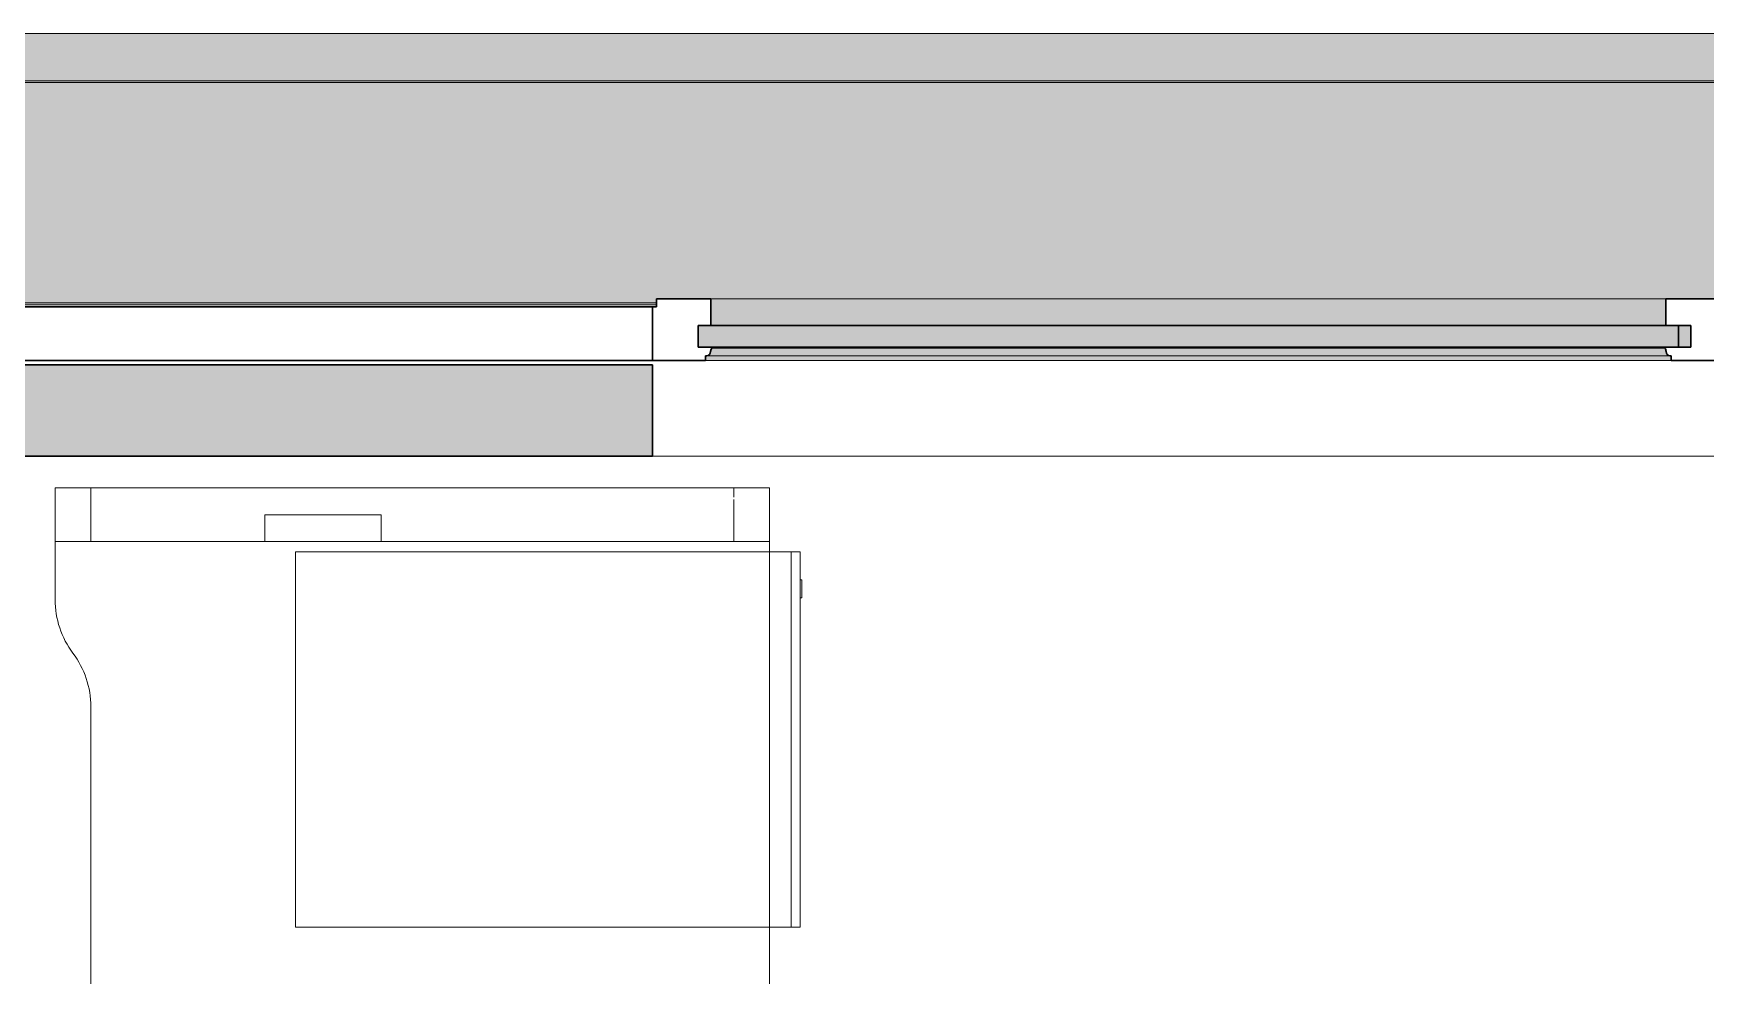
# Model space of a CAD drawing. Header units: millimetres. Extents: x 79795 to 317870, y -36033 to 97293.
# Drawn here: x 222744 to 224616, y 33664 to 34718 of the extents above; entities that cross this region are included whole.
import ezdxf

# ---------------------------------------------------------------- set-up
doc = ezdxf.new("R2010")
doc.units = ezdxf.units.MM
doc.header["$MEASUREMENT"] = 0
for name, color, linetype, lineweight in [('CSM-STL-XX-ZZ-M3-A-XXXX-00001_detached _19_04_21__rvt-1-Level 4$0$A-GLAZ', 7, 'CONTINUOUS', 9), ('CSM-STL-XX-ZZ-M3-A-XXXX-00001_detached _19_04_21__rvt-1-Level 4$0$A-GLAZ-CWMG', 7, 'CONTINUOUS', 9), ('CSM-STL-XX-ZZ-M3-A-XXXX-00001_detached _19_04_21__rvt-1-Level 4$0$A-WALL-PATT', 7, 'CONTINUOUS', 9), ('CSM-STL-XX-ZZ-M3-A-XXXX-00001_detached _19_04_21__rvt-1-Level 4$0$I-WALL', 7, 'CONTINUOUS', 9), ('I-FURN', 8, 'CONTINUOUS', 9)]:
    doc.layers.add(name, color=color, linetype=linetype, lineweight=lineweight)

msp = doc.modelspace()

# ---------------------------------------------------------------- hatches: boundary and pattern name
at = {"layer": 'CSM-STL-XX-ZZ-M3-A-XXXX-00001_detached _19_04_21__rvt-1-Level 4$0$A-GLAZ'}
for points in [[(229688.5, 34416.7), (229692.8, 34416.7), (229692.8, 34718.3), (220908.8, 34718.3), (220908.8, 34416.7), (220913.2, 34416.7), (220913.2, 34421.3), (222104.5, 34421.3), (222104.5, 34416.7), (223441.2, 34416.7), (223441.2, 34421.3), (224632.5, 34421.3), (224632.5, 34416.7), (225969.2, 34416.7), (225969.2, 34421.3), (227160.5, 34421.3), (227160.5, 34416.7), (228497.2, 34416.7), (228497.2, 34421.3), (229688.5, 34421.3)], [(224571.6, 34391.4), (224571.6, 34421.3), (223502, 34421.3), (223502, 34391.4), (224364.6, 34391.4)], [(224599.6, 34367.4), (224599.6, 34391.4), (223488.1, 34391.4), (223488.1, 34367.4), (224364.6, 34367.4)], [(224576.1, 34357.5), (224572.7, 34359.8), (224571.4, 34362.4), (223501.8, 34362.4), (223500, 34358.7), (223499.8, 34357.5), (224573.8, 34357.5)], [(224571.8, 34362.4), (224570.4, 34366.3), (223503.3, 34366.3), (223502, 34362.4), (224571.6, 34362.4)], [(224570.4, 34366.3), (224570.4, 34367.4), (224364.6, 34366.3)], [(224571.8, 34352.5), (224577.6, 34352.5), (224577.6, 34357.5), (223496, 34357.5), (223496, 34352.5), (224364.6, 34352.5)]]:
    msp.add_hatch(color=256, dxfattribs=at).paths.add_polyline_path(points, flags=0)
h = msp.add_hatch(color=256, dxfattribs=at)
h.paths.add_polyline_path([(229692.8, 34414.6), (229692.8, 34416.7), (229688.5, 34416.7), (229688.5, 34414.6)], flags=0)
h.paths.add_polyline_path([(228497.2, 34414.6), (228497.2, 34416.7), (227160.5, 34416.7), (227160.5, 34414.6), (228492.2, 34414.6)], flags=0)
h.paths.add_polyline_path([(225969.2, 34414.6), (225969.2, 34416.7), (224632.5, 34416.7), (224632.5, 34414.6), (225964.2, 34414.6)], flags=0)
h.paths.add_polyline_path([(223436.2, 34414.6), (223441.2, 34414.6), (223441.2, 34416.7), (222104.5, 34416.7), (222104.5, 34414.6), (223168.6, 34414.6)], flags=0)
h.paths.add_polyline_path([(220913.2, 34414.6), (220913.2, 34416.7), (220908.8, 34416.7), (220908.8, 34414.6)], flags=0)
h = msp.add_hatch(color=256, dxfattribs=at)
h.paths.add_polyline_path([(227104.1, 34357.5), (227102.8, 34358.6), (227102.8, 34357.9)], flags=0)
h.paths.add_polyline_path([(224576.1, 34357.5), (224574.8, 34358.6), (224574.8, 34357.9)], flags=0)
at = {"layer": 'CSM-STL-XX-ZZ-M3-A-XXXX-00001_detached _19_04_21__rvt-1-Level 4$0$A-WALL-PATT'}
for points in [[(222210.8, 34245.3), (223334.8, 34245.3), (223334.8, 34347.3), (222210.8, 34347.3)], [(223334.8, 34245.3), (223436.8, 34245.3), (223436.8, 34347.3), (223334.8, 34347.3)]]:
    msp.add_hatch(color=256, dxfattribs=at).paths.add_polyline_path(points, flags=0)

# ---------------------------------------------------------------- linework, layer by layer
at = {"layer": 'CSM-STL-XX-ZZ-M3-A-XXXX-00001_detached _19_04_21__rvt-1-Level 4$0$A-GLAZ'}
for p, q in [((229692.8, 34718.3), (220908.8, 34718.3)), ((224571.6, 34421.3), (223502, 34421.3)), ((223441.2, 34416.7), (222104.5, 34416.7)), ((223441.2, 34414.6), (222104.5, 34414.6)), ((224570.4, 34366.3), (223503.3, 34366.3)), ((223497.6, 34357.5), (223496, 34357.5)), ((223496, 34352.5), (224577.6, 34352.5)), ((224576.1, 34357.5), (223497.6, 34357.5)), ((224577.6, 34357.5), (224576.1, 34357.5))]:
    msp.add_line(p, q, dxfattribs=at)
at = {"layer": 'CSM-STL-XX-ZZ-M3-A-XXXX-00001_detached _19_04_21__rvt-1-Level 4$0$A-GLAZ', "lineweight": 30}
for p, q in [((223502, 34421.3), (223441.2, 34421.3)), ((223441.2, 34421.3), (223441.2, 34412.3)), ((223502, 34391.4), (223502, 34421.3)), ((224632.5, 34421.3), (224571.6, 34421.3)), ((224571.6, 34421.3), (224571.6, 34391.4)), ((223436.8, 34412.3), (222108.8, 34412.3)), ((223436.8, 34352.5), (223436.8, 34412.3)), ((223441.2, 34412.3), (223436.8, 34412.3)), ((223436.8, 34412.3), (223436.8, 34352.5)), ((224599.6, 34391.4), (223488.1, 34391.4)), ((223488.1, 34391.4), (223488.1, 34367.4)), ((223488.1, 34367.4), (223488.1, 34391.4)), ((223488.1, 34391.4), (223502, 34391.4)), ((224571.6, 34391.4), (224585.6, 34391.4)), ((224585.6, 34391.4), (224585.6, 34367.4)), ((224599.6, 34367.4), (224599.6, 34391.4)), ((223488.1, 34367.4), (224599.6, 34367.4)), ((223503.3, 34367.4), (223488.1, 34367.4)), ((223503.3, 34366.3), (223503.3, 34367.4)), ((224585.6, 34367.4), (224570.4, 34367.4)), ((224570.4, 34367.4), (224570.4, 34366.3)), ((222108.8, 34352.5), (223436.8, 34352.5)), ((223436.8, 34352.5), (223496, 34352.5)), ((223496, 34352.5), (223496, 34357.5)), ((223496, 34357.5), (223497.6, 34357.5)), ((224576.1, 34357.5), (224577.6, 34357.5)), ((224577.6, 34357.5), (224577.6, 34352.5)), ((224577.6, 34352.5), (224636.8, 34352.5))]:
    msp.add_line(p, q, dxfattribs=at)
for centre, radius, start, end in [((223496.5, 34362.7), 5.36, 281.9524, 356.5739), ((223509.2, 34361.9), 7.4, 143.4261, 176.5739), ((224564.5, 34361.9), 7.4, 3.4261, 36.5739), ((224577.2, 34362.7), 5.36, 183.4261, 258.0476)]:
    msp.add_arc(centre, radius, start, end, dxfattribs=at)
at = {"layer": 'CSM-STL-XX-ZZ-M3-A-XXXX-00001_detached _19_04_21__rvt-1-Level 4$0$A-GLAZ'}
for points, knots in [([(223501, 34359.8), (223501.1, 34360), (223501.3, 34360.4), (223501.7, 34361.2), (223501.8, 34361.9), (223501.8, 34362.4)], [-0.4, -0.4, -0.4, -0.4, -0.3, -0.2, 0, 0, 0, 0]), ([(224571.8, 34362.4), (224571.9, 34361.9), (224572, 34361.2), (224572.3, 34360.5), (224572.5, 34360.1), (224572.6, 34359.9), (224572.7, 34359.8)], [0, 0, 0, 0, 0.2, 0.3, 0.35, 0.4, 0.4, 0.4, 0.4]), ([(223497.6, 34357.5), (223498, 34357.6), (223498.7, 34357.8), (223499.5, 34358.3), (223499.9, 34358.5), (223500, 34358.7)], [-1, -1, -1, -1, -0.8, -0.7, -0.6, -0.6, -0.6, -0.6]), ([(224573.6, 34358.7), (224573.7, 34358.7), (224573.8, 34358.5), (224574.2, 34358.3), (224574.6, 34358), (224575.2, 34357.7), (224575.7, 34357.5), (224576.1, 34357.5)], [0.6, 0.6, 0.6, 0.6, 0.625, 0.7, 0.775, 0.85, 1, 1, 1, 1])]:
    msp.add_open_spline(points, degree=3, knots=knots, dxfattribs=at)
for points in [[(223502.5, 34365.1), (223502.7, 34365.6), (223503, 34366), (223503.3, 34366.3)], [(224570.4, 34366.3), (224570.7, 34366), (224570.9, 34365.6), (224571.1, 34365.1)]]:
    msp.add_open_spline(points, degree=3, dxfattribs=at)
at = {"layer": 'CSM-STL-XX-ZZ-M3-A-XXXX-00001_detached _19_04_21__rvt-1-Level 4$0$A-GLAZ-CWMG'}
for p, q in [((222308.9, 34665.3), (223050.8, 34665.3)), ((223050.8, 34663.3), (222308.9, 34663.3)), ((223050.8, 34665.3), (223425.8, 34665.3)), ((223425.8, 34663.3), (223050.8, 34663.3)), ((223425.8, 34665.3), (223800.8, 34665.3)), ((223800.8, 34663.3), (223425.8, 34663.3)), ((223800.8, 34665.3), (224550.8, 34665.3)), ((224550.8, 34663.3), (223800.8, 34663.3)), ((224550.8, 34665.3), (225221.9, 34665.3)), ((225221.9, 34663.3), (224550.8, 34663.3))]:
    msp.add_line(p, q, dxfattribs=at)
at = {"layer": 'CSM-STL-XX-ZZ-M3-A-XXXX-00001_detached _19_04_21__rvt-1-Level 4$0$I-WALL', "lineweight": 30}
for p, q in [((223334.8, 34347.3), (222210.8, 34347.3)), ((223436.8, 34347.3), (223334.8, 34347.3)), ((223436.8, 34245.3), (223436.8, 34347.3)), ((222210.8, 34245.3), (223334.8, 34245.3)), ((223334.8, 34245.3), (223436.8, 34245.3))]:
    msp.add_line(p, q, dxfattribs=at)
at = {"layer": 'CSM-STL-XX-ZZ-M3-A-XXXX-00001_detached _19_04_21__rvt-1-Level 4$0$I-WALL'}
msp.add_line((224636.8, 34245.3), (223436.8, 34245.3), dxfattribs=at)
at = {"layer": 'I-FURN'}
for p, q in [((222767.8, 34209.8), (223567.8, 34209.8)), ((222807.8, 34209.8), (222767.8, 34209.8)), ((222767.8, 34149.8), (222767.8, 34209.8)), ((222767.8, 34149.8), (222767.8, 34209.8)), ((223567.8, 34209.8), (222767.8, 34209.8)), ((222767.8, 34209.8), (222767.8, 34084.8)), ((222767.8, 34084.8), (222767.8, 34209.8)), ((222767.8, 34209.8), (223567.8, 34209.8)), ((223527.8, 34209.8), (222807.8, 34209.8)), ((222807.8, 34149.8), (222807.8, 34209.8)), ((222807.8, 34149.8), (222807.8, 34209.8)), ((223567.8, 34209.8), (223527.8, 34209.8)), ((223527.8, 34199.3), (223527.8, 34209.8)), ((223527.8, 34199.3), (223527.8, 34209.8)), ((223527.8, 34149.8), (223527.8, 34196.9)), ((223527.8, 34149.8), (223527.8, 34196.9)), ((223567.8, 34209.8), (223567.8, 34149.8)), ((223567.8, 34149.8), (223567.8, 34209.8)), ((223567.8, 32609.8), (223567.8, 34209.8)), ((223567.8, 34209.8), (223567.8, 32609.8)), ((223002.8, 34179.8), (223132.8, 34179.8)), ((223002.8, 34149.8), (223002.8, 34179.8)), ((223132.8, 34179.8), (223002.8, 34179.8)), ((223002.8, 34149.8), (223002.8, 34179.8)), ((223132.8, 34179.8), (223132.8, 34149.8)), ((223132.8, 34149.8), (223132.8, 34179.8)), ((223002.8, 34149.8), (222767.8, 34149.8)), ((222767.8, 34149.8), (222807.8, 34149.8)), ((222807.8, 34149.8), (223527.8, 34149.8)), ((223132.8, 34149.8), (223002.8, 34149.8)), ((223567.8, 34138.3), (223037.1, 34138.3)), ((223037.1, 34138.3), (223037.1, 33718.3)), ((223567.8, 34149.8), (223132.8, 34149.8)), ((223527.8, 34149.8), (223567.8, 34149.8)), ((223592.1, 34138.3), (223567.8, 34138.3)), ((223592.1, 34138.3), (223592.1, 33718.3)), ((223602.1, 34138.3), (223592.1, 34138.3)), ((223592.1, 33718.3), (223592.1, 34138.3)), ((223602.1, 33718.3), (223602.1, 34138.3)), ((223604.1, 34106.7), (223602.1, 34106.7)), ((223604.1, 34086.7), (223604.1, 34106.7)), ((223604.1, 34106.7), (223604.1, 34086.7)), ((223602.1, 34086.7), (223604.1, 34086.7)), ((222807.8, 33964.8), (222807.8, 33132.5)), ((222807.8, 33132.5), (222807.8, 33964.8)), ((223037.1, 33718.3), (223567.8, 33718.3)), ((223567.8, 33718.3), (223592.1, 33718.3)), ((223592.1, 33718.3), (223602.1, 33718.3))]:
    msp.add_line(p, q, dxfattribs=at)
for centre, start, end in [((222867.8, 34084.8), 180, 216.8699), ((222867.8, 34084.8), 180, 216.8699), ((222707.8, 33964.8), 0, 36.8699), ((222707.8, 33964.8), 0, 36.8699)]:
    msp.add_arc(centre, 100, start, end, dxfattribs=at)

doc.saveas('drawing.dxf')
